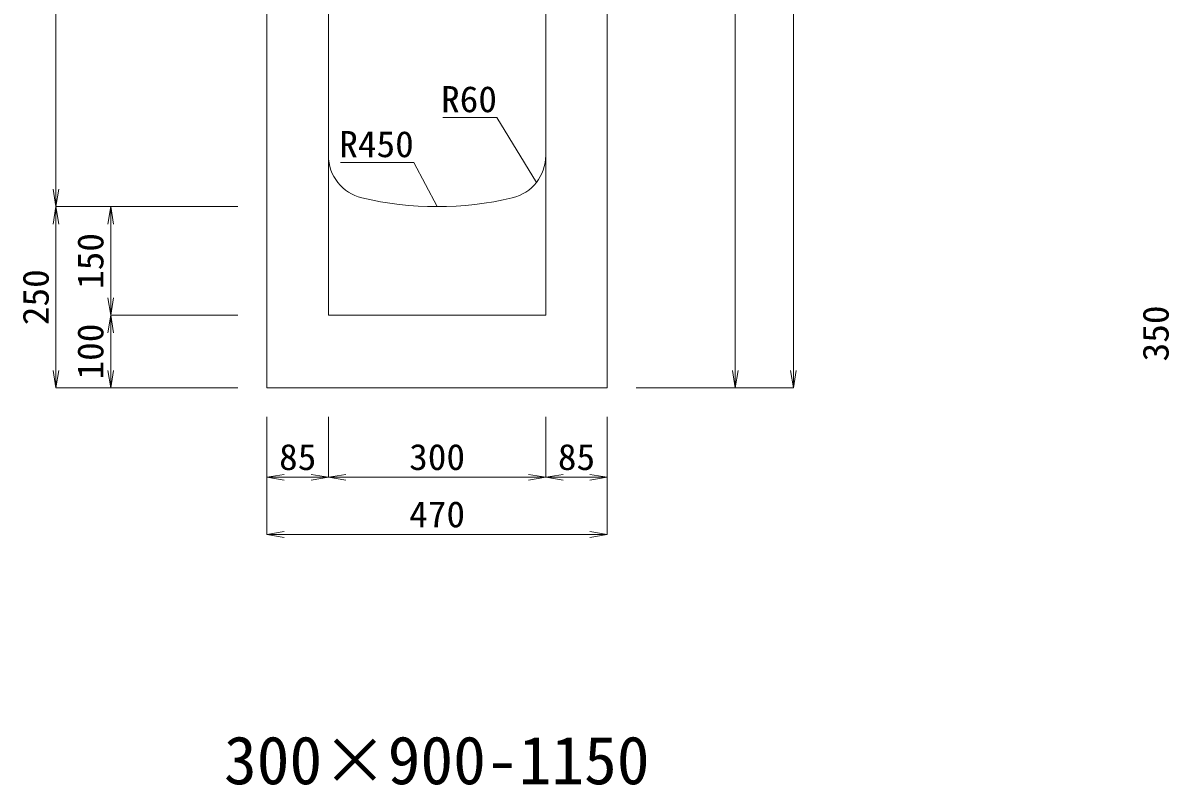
# Model space of a CAD drawing. Units: millimetres at full size. Extents: x -734 to 58102, y 49499 to 87169.
# Drawn here: x 17692 to 19275, y 61669 to 62721 of the extents above; entities that cross this region are included whole.
import ezdxf
from ezdxf.enums import TextEntityAlignment as Align

# ---------------------------------------------------------------- set-up
doc = ezdxf.new("R2010")
doc.units = ezdxf.units.MM
doc.header["$LTSCALE"] = 50
doc.linetypes.add('DASHED_SPACED', pattern=[12, 6, -6])
for name, color, linetype, lineweight in [('0_2', 7, 'DASHED_SPACED', 9), ('寸法線', 7, 'Continuous', 13), ('引出線', 4, 'Continuous', 13), ('本体', 2, 'Continuous', 20)]:
    doc.layers.add(name, color=color, linetype=linetype, lineweight=lineweight)
doc.styles.add('ＭＳ ゴシック', font='')
doc.styles.add('ＭＳ 明朝', font='')
doc.styles.get('ＭＳ ゴシック').set_extended_font_data('MS Gothic')
doc.styles.get('ＭＳ 明朝').set_extended_font_data('MS Mincho')

# ---------------------------------------------------------------- blocks, each defined once
blk = doc.blocks.new('open_arrow')
at = {"color": 0, "linetype": 'Continuous', "lineweight": -2}
blk.add_lwpolyline([(7.5, 1.25), (0, 0), (7.5, -1.25)], dxfattribs=at)

msp = doc.modelspace()

# ---------------------------------------------------------------- linework, layer by layer
at = {"layer": '寸法線'}
for p, q in [((18755.9, 63494.03), (18755.9, 62217.03)), ((17737.55, 63367.03), (17737.55, 62467.03)), ((18675.65, 63367.03), (18675.65, 62217.03)), ((17988.89, 62467.03), (17737.55, 62467.03)), ((17737.55, 62467.03), (17737.55, 62217.03)), ((17988.89, 62467.03), (17737.55, 62467.03)), ((17813.1, 62317.03), (17813.1, 62467.03)), ((17988.89, 62467.03), (17813.1, 62467.03)), ((17988.89, 62317.03), (17813.1, 62317.03)), ((17813.1, 62217.03), (17813.1, 62317.03)), ((17988.89, 62317.03), (17813.1, 62317.03)), ((17988.89, 62217.03), (17737.55, 62217.03)), ((17988.89, 62217.03), (17813.1, 62217.03)), ((18538.93, 62217.03), (18755.9, 62217.03)), ((18538.93, 62217.03), (18675.65, 62217.03)), ((18028.91, 62177.01), (18028.91, 62014.43)), ((18028.91, 62177.01), (18028.91, 62093.49)), ((18113.91, 62177.01), (18113.91, 62093.49)), ((18113.91, 62177.01), (18113.91, 62093.49)), ((18413.91, 62177.01), (18413.91, 62093.49)), ((18413.91, 62177.01), (18413.91, 62093.49)), ((18498.91, 62177.01), (18498.91, 62014.43)), ((18498.91, 62177.01), (18498.91, 62093.49)), ((18028.91, 62093.49), (18113.91, 62093.49)), ((18113.91, 62093.49), (18413.91, 62093.49)), ((18413.91, 62093.49), (18498.91, 62093.49)), ((18028.91, 62014.43), (18498.91, 62014.43))]:
    msp.add_line(p, q, dxfattribs=at)
at = {"layer": '引出線'}
for points in [[(18400.98, 62500.34), (18346.57, 62590.24), (18271.9, 62590.24)], [(18263.91, 62467.03), (18231.69, 62528.17), (18130.68, 62528.17)]]:
    msp.add_lwpolyline(points, dxfattribs=at)
at = {"layer": '本体'}
for p, q in [((18028.91, 63367.03), (18028.91, 62217.03)), ((18113.91, 62537.55), (18113.91, 63367.03)), ((18413.91, 62537.55), (18413.91, 63367.03)), ((18498.91, 62217.03), (18498.91, 63367.03)), ((18113.91, 62537.55), (18113.91, 62317.03)), ((18413.91, 62537.55), (18413.91, 62317.03)), ((18113.91, 62317.03), (18413.91, 62317.03)), ((18028.91, 62217.03), (18498.91, 62217.03))]:
    msp.add_line(p, q, dxfattribs=at)
for centre, radius, start, end in [((18173.91, 62537.55), 60, 180, 256.65785), ((18353.91, 62537.55), 60, 283.34237, 0), ((18263.91, 62917.03), 450, 256.65777, 283.34225)]:
    msp.add_arc(centre, radius, start, end, dxfattribs=at)

# ---------------------------------------------------------------- block references
at = {"layer": '寸法線', "xscale": 3.2, "yscale": 3.2}
for p, rotation in [((17737.55, 62467.03), 90), ((17737.55, 62467.03), 270), ((17813.1, 62467.03), 270), ((17813.1, 62317.03), 90), ((17813.1, 62317.03), 270), ((17737.55, 62217.03), 90), ((17813.1, 62217.03), 90), ((18675.65, 62217.03), 90), ((18755.9, 62217.03), 90), ((18113.91, 62093.49), 180), ((18413.91, 62093.49), 180), ((18498.91, 62093.49), 180), ((18498.91, 62014.43), 180)]:
    msp.add_blockref('open_arrow', p, dxfattribs=dict(at, rotation=rotation))
for p in [(18028.91, 62093.49), (18113.91, 62093.49), (18413.91, 62093.49), (18028.91, 62014.43)]:
    msp.add_blockref('open_arrow', p, dxfattribs=at)
at = {"layer": '引出線', "xscale": 0.0533, "yscale": 0.0533}
for p, rotation in [((18400.98, 62500.34), 121.2), ((18263.91, 62467.03), 117.8)]:
    msp.add_blockref('open_arrow', p, dxfattribs=dict(at, rotation=rotation))

# ---------------------------------------------------------------- texts
at = {"layer": '0_2', "style": 'ＭＳ ゴシック'}
msp.add_text('300×900-1150', height=66.46, dxfattribs=at).set_placement((18263.43, 61702.95), align=Align.MIDDLE_CENTER)
at = {"layer": '寸法線', "style": 'ＭＳ 明朝', "width": 1.05}
for s, p in [('150', (17785.08, 62392.03)), ('250', (17709.53, 62342.03)), ('350', (19256.17, 62292.03)), ('100', (17785.08, 62267.03))]:
    msp.add_text(s, height=36.03, rotation=90, dxfattribs=at).set_placement(p, align=Align.MIDDLE_CENTER)
for s, p in [('85', (18071.41, 62121.51)), ('300', (18263.91, 62121.51)), ('85', (18456.41, 62121.51)), ('470', (18263.91, 62042.45))]:
    msp.add_text(s, height=36.03, dxfattribs=at).set_placement(p, align=Align.MIDDLE_CENTER)
at = {"layer": '引出線', "style": 'ＭＳ 明朝', "width": 1.05}
for s, p in [('R60', (18346.57, 62633.44)), ('R450', (18231.69, 62571.37))]:
    msp.add_text(s, height=36.03, dxfattribs=at).set_placement(p, align=Align.TOP_RIGHT)

doc.saveas('drawing.dxf')
